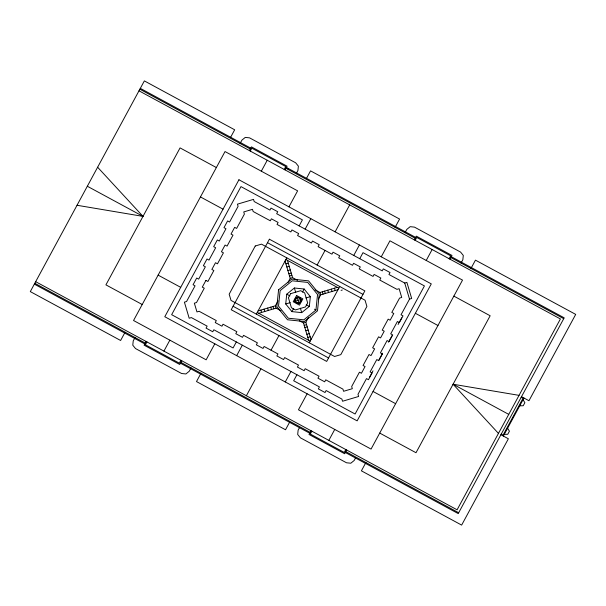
<?xml version="1.0" encoding="UTF-8"?>
<svg xmlns="http://www.w3.org/2000/svg" width="606" height="606" viewBox="0 0 606 606"><rect width="100%" height="100%" fill="white"/><g stroke="black" fill="none" stroke-linecap="round" stroke-linejoin="round"><path stroke-width="0.91" d="M285.721 303.977L286.736 294.198L294.372 288.001L304.151 289.017L310.348 296.652L309.333 306.431L301.705 312.628L291.925 311.613L285.721 303.977L290.183 302.652M315.946 310.007L317.552 294.508L307.734 282.411L292.228 280.798L280.131 290.622L278.525 306.121L288.342 318.218L303.848 319.832L315.946 310.007L314.4 309.174M125.094 332.217L120.617 340.489L30.3 291.6L144.357 80.901L234.673 129.79L230.598 137.327M135.017 337.595L133.229 340.898L132.782 345.193L135.502 348.548L181.611 373.508L185.906 373.955L189.254 371.228L191.049 367.925M240.12 143.433L241.915 140.13L245.263 137.403L249.558 137.85L295.667 162.809L298.387 166.165L297.94 170.46L296.599 172.937M146.114 341.458L144.099 345.178L179.732 364.471L181.747 360.744M249.422 150.614L251.437 146.887L287.07 166.18L285.055 169.9M146.963 341.92L145.402 344.791L179.338 363.161L180.899 360.29M250.27 151.068L251.831 148.197L285.767 166.567L284.206 169.438M163.931 351.101L169.847 340.163M261.322 171.195L267.238 160.257M214.812 343.814L206.146 359.812L133.547 320.513L225.023 151.545L297.622 190.845L288.956 206.843M201.003 373.235L196.495 381.568L285.524 429.76L289.6 422.223M306.477 178.406L310.552 170.869L399.581 219.061L395.104 227.333M236.332 341.935L233.075 347.958L171.642 314.696L240.976 186.61L302.409 219.872L299.152 225.894M256.33 314.128L286.797 257.845M236.666 355.639L242.324 345.178M305.144 229.136L310.81 218.675M258.065 310.923L275.366 305.78L278.04 300.834M287.986 282.464L290.213 278.343L285.07 261.042M294.842 301.265L297.084 297.122L301.227 299.364L298.985 303.508L294.842 301.265L301.227 299.364M246.384 395.741L260.966 368.796M271.026 350.207L278.949 335.572M291.925 311.613L293.599 308.515M302.477 292.115L304.151 289.017M317.127 265.057L325.043 250.422M335.11 231.833L349.692 204.889M311.007 339.587L305.856 322.286L308.469 317.461M318.476 298.97L320.71 294.849L338.012 289.706M285.267 381.954L290.933 371.493M353.752 255.444L359.411 244.983M309.272 342.784L339.739 286.502M296.925 374.735L293.668 380.757L355.101 414.012L424.435 285.926L363.002 252.672L359.744 258.694M307.121 393.779L298.455 409.785L371.054 449.084L462.522 280.108L389.931 240.809L381.265 256.815M299.478 427.685L298.129 430.169L297.69 434.464L300.409 437.82L346.511 462.779L350.813 463.219L354.162 460.499L355.502 458.022M405.028 232.704L406.815 229.394L410.171 226.674L414.466 227.121L460.575 252.081L463.295 255.429L462.848 259.724L461.06 263.034M311.022 430.73L309.007 434.449L344.632 453.735L346.647 450.016M414.33 239.878L416.345 236.158L451.978 255.444L449.963 259.171M311.863 431.184L310.31 434.063L344.246 452.432L345.799 449.561M415.178 240.34L416.739 237.461L450.667 255.838L449.114 258.709M328.831 440.373L334.754 429.434M426.223 260.459L432.146 249.52M409.512 299.122L401.02 314.802L403.005 315.877L399.377 322.589L397.385 321.513L390.718 333.838L392.703 334.913L389.067 341.625L387.082 340.549L380.416 352.874L382.401 353.949L378.765 360.661L376.78 359.585L370.107 371.91L372.092 372.985L368.456 379.697L366.471 378.621L357.987 394.301L358.631 396.468L342.549 401.248L341.905 399.089L326.126 390.544L325.051 392.529L318.339 388.893L319.415 386.908L213.842 329.762L212.767 331.747L206.055 328.111L207.131 326.126L191.352 317.589L189.186 318.233L184.398 302.152L186.565 301.508L195.056 285.827L193.064 284.752L196.7 278.04L198.685 279.116L205.358 266.791L203.374 265.716L207.01 259.004L208.994 260.08L215.66 247.756L213.676 246.68L217.312 239.968L219.296 241.044L225.97 228.72L223.985 227.644L227.614 220.932L229.598 222.008L238.09 206.328L237.446 204.161L253.528 199.374L254.172 201.54L269.95 210.085L271.018 208.093L277.737 211.729L276.662 213.713L382.234 270.867L383.31 268.882L390.022 272.518L388.946 274.503L404.725 283.04L409.512 299.122L411.671 298.478L406.891 282.396L404.725 283.04M369.365 377.576L373.001 370.857M378.939 359.888L382.575 353.169M388.514 342.193L392.15 335.482M398.089 324.505L401.725 317.794M365.91 462.507L361.403 470.839L461.643 525.099L508.373 438.774L500.912 434.729M470.983 268.405L475.46 260.141L575.7 314.4L528.97 400.725L521.501 396.688M503.366 436.062L523.963 398.021M285.903 263.86L288.267 263.155M286.85 267.019L289.206 266.322M287.911 270.594L290.266 269.89M288.85 273.753L291.206 273.056M289.516 275.98L291.872 275.283M290.213 278.343L292.577 277.639L297.523 280.32M315.059 289.812L320.006 292.493L337.307 287.342M305.894 297.978L310.348 296.652M258.77 313.279L276.063 308.136L281.01 310.81M341.087 290.38L342.269 290.032M299.379 320.756L303.5 322.99L305.856 322.286M304.204 325.346L306.56 324.642M304.863 327.573L307.227 326.869M305.81 330.74L308.166 330.035M306.871 334.307L309.227 333.603M307.81 337.466L310.166 336.769M519.736 405.838L523.213 405.74L524.872 402.679L523.046 399.718M504.29 434.366L507.767 434.275L509.419 431.214L507.601 428.245M77.03 205.275L142.993 216.38L97.627 167.226M498.45 433.396L453.083 384.242L519.047 395.354M521.145 397.354L522.993 398.309L503.078 435.093L501.23 434.138M140.319 88.362L250.755 148.152M286.388 167.438L415.663 237.416M451.296 256.709L564.194 317.824L458.219 513.593L345.314 452.477M286.168 167.839L288.229 168.953M139.857 89.211L250.301 149M285.926 168.286L415.201 238.264M450.834 257.558L563.739 318.673M138.986 90.824L560.406 318.953L457.091 509.805L35.671 281.676M216.357 167.544L180.065 147.902L105.921 284.865L142.213 304.515M453.864 296.114L490.156 315.764L416.011 452.727L379.72 433.078M200.45 196.935L223.031 209.161M415.368 313.279L437.949 325.505M267.511 242.68L362.986 294.357M285.896 259.512L338.837 288.176M87.332 186.247L142.993 216.38M286.736 294.198L289.842 295.88M306.235 304.75L309.333 306.431M453.083 384.242L508.745 414.375M257.239 312.454L310.181 341.11M233.09 306.265L328.558 357.949M158.121 275.124L180.702 287.342M373.046 391.468L395.627 403.687M34.8 283.29L145.243 343.072M180.868 362.358L310.143 432.343M345.776 451.629L458.674 512.744M34.337 284.138L144.781 343.92M180.414 363.206L309.689 433.192M334.489 288.183L335.194 290.539M331.33 289.123L332.027 291.478M327.755 290.183L328.46 292.546M324.596 291.13L325.301 293.486M322.369 291.789L323.066 294.145M320.006 292.493L320.71 294.849M287.426 260.345L292.577 277.639M294.372 288.001L295.698 292.456M297.084 297.122L298.985 303.508M300.379 308.174L301.705 312.628M303.5 322.99L308.651 340.284M275.366 305.78L276.063 308.136M273.003 306.477L273.707 308.84M270.776 307.144L271.48 309.499M267.617 308.083L268.314 310.439M264.042 309.143L264.746 311.507M260.883 310.09L261.587 312.446M278.586 289.782L276.836 306.621L287.509 319.771L304.348 321.521L317.491 310.848L319.241 294.001L308.568 280.858L291.728 279.108L278.586 289.782M295.274 298.819L295.031 301.212L296.546 303.076L298.932 303.326L300.796 301.811L301.046 299.417L299.531 297.554L297.145 297.304L295.274 298.819M238.938 179.77L164.794 316.733L357.139 420.859L431.283 283.888L238.938 179.77M205.926 280.419L202.29 287.13L204.275 288.206L196.518 302.538L194.352 303.182L196.958 311.923L199.116 311.279L216.304 320.582L215.236 322.566L221.947 326.202L223.023 324.218L236.855 331.709L235.779 333.694L242.491 337.322L243.567 335.338L257.399 342.829L256.323 344.814L263.042 348.45L264.11 346.465L277.942 353.949L276.874 355.934L283.585 359.57L284.661 357.585L298.493 365.07L297.417 367.054L304.129 370.69L305.204 368.706L319.036 376.197L317.961 378.182L324.672 381.818L325.748 379.826L342.935 389.135L343.579 391.294L352.321 388.696L351.677 386.53L359.441 372.198L361.426 373.273L365.054 366.562L363.07 365.486L369.016 354.51L371.001 355.586L374.629 348.874L372.645 347.799L378.591 336.822L380.576 337.898L384.212 331.187L382.227 330.111L388.166 319.135L390.15 320.21L393.786 313.499L391.802 312.423L399.559 298.091L401.717 297.448L399.119 288.706L396.953 289.35L379.765 280.04L380.841 278.056L374.129 274.427L373.054 276.412L359.222 268.92L360.297 266.935L353.586 263.299L352.51 265.284L338.678 257.8L339.754 255.815L333.035 252.179L331.959 254.164L318.127 246.68L319.203 244.695L312.491 241.059L311.416 243.044L297.584 235.552L298.66 233.568L291.948 229.932L290.872 231.924L277.04 224.432L278.116 222.447L271.397 218.811L270.321 220.796L253.134 211.494L252.49 209.328L243.748 211.933L244.392 214.092L236.635 228.424L234.651 227.348L231.015 234.067L232.999 235.143L227.061 246.112L225.076 245.044L221.44 251.755L223.425 252.831L217.486 263.807L215.501 262.731L211.865 269.443L213.85 270.518L207.911 281.495L205.926 280.419M255.255 245.998L229.166 294.19L231.022 300.425L334.58 356.487L340.814 354.631L366.903 306.439L365.047 300.205L261.489 244.142L255.255 245.998M269.39 239.211L231.212 309.734L326.687 361.418L364.857 290.895L269.39 239.211M290.607 293.683L288.426 297.713L291.41 307.742L295.44 309.931L305.469 306.939L307.651 302.909L304.666 292.88L300.637 290.698L290.607 293.683M296.607 295.493L293.221 301.75L299.47 305.129L302.856 298.879L296.607 295.493"/></g></svg>
